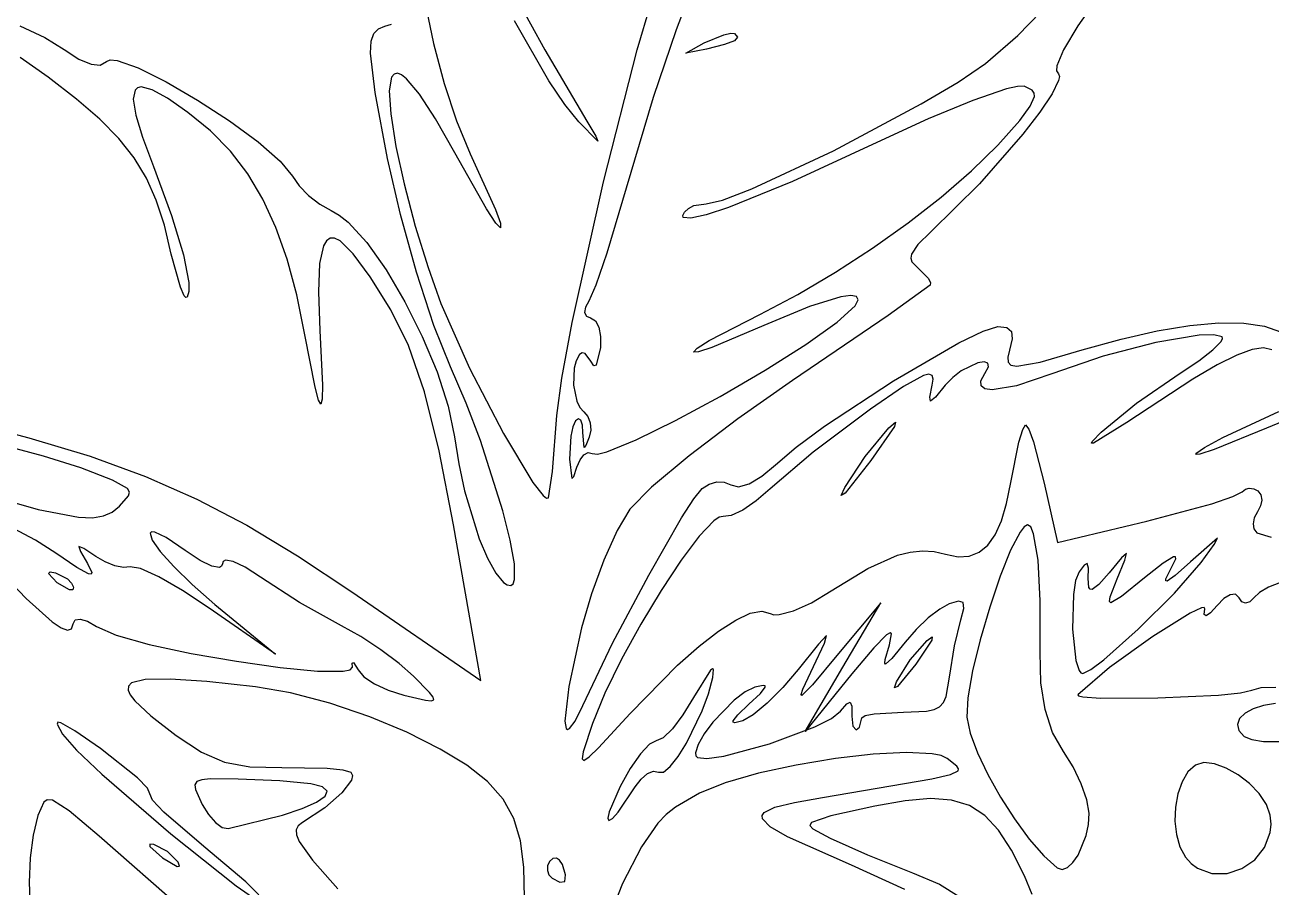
# Model space of a CAD drawing. Extents: x 9 to 1857, y 16 to 982.
# Drawn here: x 307.9 to 430.1, y 607.8 to 692.3 of the extents above; entities that cross this region are included whole.
import ezdxf

# ---------------------------------------------------------------- set-up
doc = ezdxf.new("R2010")
doc.units = 0

msp = doc.modelspace()

# ---------------------------------------------------------------- linework, layer by layer
at = {"layer": 'Layer 1'}
for p, q in [((374.360606, 698.742293), (371.766236, 691.819657)), ((355.652661, 695.760579), (358.886571, 689.870383)), ((413.28191, 695.28763), (411.125513, 692.207249)), ((347.133866, 694.5579), (347.968701, 690.486087)), ((367.927204, 689.869912), (369.272387, 694.350837)), ((405.264434, 691.265356), (408.656172, 694.787953)), ((359.279564, 686.826244), (355.905419, 692.69448)), ((307.420857, 692.222233), (309.858622, 691.065706)), ((341.868507, 690.702388), (342.127469, 691.470561)), ((342.127469, 691.470561), (342.574828, 691.931144)), ((342.574828, 691.931144), (343.20891, 692.17122)), ((343.20891, 692.17122), (343.851308, 692.376397)), ((371.766236, 691.819657), (369.510638, 685.187753)), ((376.423384, 691.321721), (377.10807, 691.48877)), ((377.10807, 691.48877), (377.47951, 691.46152)), ((377.47951, 691.46152), (377.767894, 691.09141)), ((411.125513, 692.207249), (409.722439, 689.868066)), ((309.858622, 691.065706), (311.75848, 689.89937)), ((341.799615, 689.539545), (341.868507, 690.702388)), ((347.968701, 690.486087), (349.003928, 686.547366)), ((372.713584, 689.534921), (374.50472, 690.52733)), ((374.50472, 690.52733), (376.423384, 691.321721)), ((376.499371, 690.378617), (374.7412, 689.92285)), ((377.474725, 690.74929), (376.499371, 690.378617)), ((377.767894, 691.09141), (377.474725, 690.74929)), ((402.08429, 688.50747), (405.264434, 691.265356)), ((310.1831, 687.18199), (307.449405, 689.11356)), ((311.75848, 689.89937), (313.206148, 688.953613)), ((342.238741, 685.681517), (341.799615, 689.539545)), ((358.886571, 689.870383), (363.00443, 682.87382)), ((364.620991, 676.906472), (367.927204, 689.869912)), ((374.7412, 689.92285), (372.713584, 689.534921)), ((374.7412, 689.92285), (374.7412, 689.92285)), ((409.722439, 689.868066), (409.084123, 688.291988)), ((313.206148, 688.953613), (314.396055, 688.437236)), ((314.396055, 688.437236), (315.302627, 688.357511)), ((315.302627, 688.357511), (315.90029, 688.72171)), ((315.90029, 688.72171), (316.277038, 688.888417)), ((316.277038, 688.888417), (316.947895, 688.820605)), ((316.947895, 688.820605), (319.007223, 688.082974)), ((319.007223, 688.082974), (321.748843, 686.711915)), ((399.405197, 686.700938), (402.08429, 688.50747)), ((409.084123, 688.291988), (409.055323, 687.796958)), ((409.055323, 687.796958), (409.222, 687.50092)), ((312.965243, 685.03003), (310.1831, 687.18199)), ((321.748843, 686.711915), (324.843322, 684.910525)), ((343.857632, 687.169045), (343.638772, 685.846837)), ((344.098524, 687.479065), (343.857632, 687.169045)), ((344.425998, 687.555145), (344.098524, 687.479065)), ((344.839257, 687.397374), (344.425998, 687.555145)), ((345.337508, 687.005839), (344.839257, 687.397374)), ((346.585802, 685.52183), (345.337508, 687.005839)), ((349.003928, 686.547366), (350.213643, 682.887664)), ((360.837459, 684.512446), (359.279564, 686.826244)), ((395.782663, 684.553196), (399.405197, 686.700938)), ((409.25258, 686.840393), (408.609548, 685.545454)), ((409.222, 687.50092), (409.328321, 687.258413)), ((409.328321, 687.258413), (409.25258, 686.840393)), ((318.711951, 685.918169), (318.540137, 685.005118)), ((318.960885, 686.146487), (318.711951, 685.918169)), ((319.320642, 686.226015), (318.960885, 686.146487)), ((320.379049, 685.94874), (319.320642, 686.226015)), ((321.900009, 685.106424), (320.379049, 685.94874)), ((343.45824, 679.19982), (342.238741, 685.681517)), ((343.638772, 685.846837), (343.775777, 683.58782)), ((348.16452, 683.10382), (346.585802, 685.52183)), ((404.146448, 686.022114), (400.853296, 684.893479)), ((405.231024, 686.273842), (404.146448, 686.022114)), ((405.862, 686.287), (405.231024, 686.273842)), ((405.86215, 686.28707), (405.862, 686.287)), ((406.665154, 685.889691), (405.86215, 686.28707)), ((406.844708, 685.615232), (406.665154, 685.889691)), ((406.87407, 685.271861), (406.844708, 685.615232)), ((408.609548, 685.545454), (407.402178, 683.751387)), ((315.257806, 683.054837), (312.965243, 685.03003)), ((318.540137, 685.005118), (318.792363, 683.466783)), ((323.89636, 683.71915), (321.900009, 685.106424)), ((324.843322, 684.910525), (327.961229, 682.881902)), ((362.21208, 682.79562), (360.837459, 684.512446)), ((369.510638, 685.187753), (367.67707, 679.04406)), ((387.168076, 679.966981), (395.782663, 684.553196)), ((400.853296, 684.893479), (396.456146, 683.082146)), ((405.45617, 682.93324), (406.475531, 684.323179)), ((406.475531, 684.323179), (406.87407, 685.271861)), ((317.123946, 681.165793), (315.257806, 683.054837)), ((318.792363, 683.466783), (319.45579, 681.283081)), ((326.109877, 681.904786), (323.89636, 683.71915)), ((327.961229, 682.881902), (330.77313, 680.829143)), ((343.775777, 683.58782), (344.27501, 680.39129)), ((350.0673, 679.75251), (348.16452, 683.10382)), ((350.213643, 682.887664), (351.57194, 679.65291)), ((363.00443, 682.87382), (363.876951, 681.394071)), ((396.456146, 683.082146), (391.4286, 680.76917)), ((403.295501, 680.500908), (405.45617, 682.93324)), ((407.402178, 683.751387), (405.739746, 681.593479)), ((328.057663, 679.910884), (326.109877, 681.904786)), ((364.07914, 680.892074), (362.21208, 682.79562)), ((318.62682, 679.272281), (317.123946, 681.165793)), ((319.45579, 681.283081), (320.51758, 678.43393)), ((330.77313, 680.829143), (332.949595, 678.955347)), ((363.876951, 681.394071), (364.07914, 680.892074)), ((391.4286, 680.76917), (383.150142, 676.94687)), ((400.700165, 677.979732), (403.295501, 680.500908)), ((405.739746, 681.593479), (401.486797, 676.727275)), ((319.829586, 677.283683), (318.62682, 679.272281)), ((329.761044, 677.696853), (328.057663, 679.910884)), ((344.27501, 680.39129), (345.081354, 676.717167)), ((353.177032, 674.261304), (350.0673, 679.75251)), ((351.57194, 679.65291), (354.037578, 674.20434)), ((379.162146, 676.21461), (387.168076, 679.966981)), ((320.51758, 678.43393), (322.295378, 673.61536)), ((332.949595, 678.955347), (334.16119, 677.46361)), ((344.721134, 673.727186), (343.45824, 679.19982)), ((367.67707, 679.04406), (364.972893, 669.910026)), ((397.740618, 675.422207), (400.700165, 677.979732)), ((320.795399, 675.10938), (319.829586, 677.283683)), ((331.241349, 675.2221), (329.761044, 677.696853)), ((334.16119, 677.46361), (334.803215, 676.514044)), ((361.571378, 663.140027), (364.620991, 676.906472)), ((383.150142, 676.94687), (376.890263, 674.405679)), ((334.803215, 676.514044), (335.728686, 675.566155)), ((335.728686, 675.566155), (336.81379, 674.729821)), ((345.081354, 676.717167), (346.183451, 672.585995)), ((376.300433, 675.109175), (379.162146, 676.21461)), ((401.486797, 676.727275), (396.7249, 672.02912)), ((321.587419, 672.658755), (320.795399, 675.10938)), ((332.519905, 672.446035), (331.241349, 675.2221)), ((336.81379, 674.729821), (337.93471, 674.11492)), ((372.958906, 674.307165), (373.487275, 674.583037)), ((373.487275, 674.583037), (374.68649, 674.76187)), ((376.890263, 674.405679), (374.684818, 673.67614)), ((374.68649, 674.76187), (376.300433, 675.109175)), ((394.487315, 672.880827), (397.740618, 675.422207)), ((322.295378, 673.61536), (323.465259, 669.761979)), ((337.93471, 674.11492), (338.734158, 673.660371)), ((338.734158, 673.660371), (339.590384, 672.966299)), ((346.304609, 668.050195), (344.721134, 673.727186)), ((354.082326, 672.880039), (353.177032, 674.261304)), ((354.037578, 674.20434), (354.526127, 672.850662)), ((372.405137, 673.624926), (372.5706, 673.94282)), ((372.457975, 673.420454), (372.405137, 673.624926)), ((373.185052, 673.339646), (372.457975, 673.420454)), ((372.5706, 673.94282), (372.958906, 674.307165)), ((374.684818, 673.67614), (373.185052, 673.339646)), ((322.2688, 669.84119), (321.587419, 672.658755)), ((333.61804, 669.328066), (332.519905, 672.446035)), ((339.590384, 672.966299), (341.419492, 670.958199)), ((346.183451, 672.585995), (347.436278, 668.503595)), ((354.536534, 672.409526), (354.082326, 672.880039)), ((354.526127, 672.850662), (354.536534, 672.409526)), ((391.010713, 670.408087), (394.487315, 672.880827)), ((396.7249, 672.02912), (395.436074, 670.757224)), ((337.467495, 671.145779), (337.174529, 670.64825)), ((337.835483, 671.391356), (337.467495, 671.145779)), ((338.281142, 671.385763), (337.835483, 671.391356)), ((338.807123, 671.129781), (338.281142, 671.385763)), ((340.110651, 669.869779), (338.807123, 671.129781)), ((341.419492, 670.958199), (343.314676, 668.287843)), ((395.436074, 670.757224), (394.831647, 669.817466)), ((323.153424, 666.577656), (322.2688, 669.84119)), ((323.465259, 669.761979), (323.984708, 667.039273)), ((337.174529, 670.64825), (336.803061, 668.894211)), ((341.767266, 667.617601), (340.110651, 669.869779)), ((364.972893, 669.910026), (363.894291, 666.78481)), ((387.381268, 668.056479), (391.010713, 670.408087)), ((394.831647, 669.817466), (394.772247, 669.431314)), ((394.772247, 669.431314), (394.867342, 669.079205)), ((334.557083, 665.827601), (333.61804, 669.328066)), ((336.803061, 668.894211), (336.699878, 666.122985)), ((343.314676, 668.287843), (345.168582, 665.152454)), ((347.436278, 668.503595), (348.69481, 664.97579)), ((394.867342, 669.079205), (395.49888, 668.4118)), ((395.49888, 668.4118), (396.473512, 667.464509)), ((323.984708, 667.039273), (323.987234, 666.153638)), ((343.79817, 664.3795), (341.767266, 667.617601)), ((348.006349, 662.839367), (346.304609, 668.050195)), ((383.669435, 665.878499), (387.381268, 668.056479)), ((396.473512, 667.464509), (396.685392, 667.061782)), ((396.685392, 667.061782), (396.66273, 666.77782)), ((323.535976, 665.738494), (323.153424, 666.577656)), ((323.987234, 666.153638), (323.81121, 665.61273)), ((335.35836, 661.90405), (334.557083, 665.827601)), ((336.699878, 666.122985), (336.84378, 662.32832)), ((363.894291, 666.78481), (363.19414, 665.22536)), ((379.94567, 663.92664), (383.669435, 665.878499)), ((388.880068, 665.785735), (387.907327, 665.647817)), ((389.449512, 665.688016), (388.880068, 665.785735)), ((396.66273, 666.77782), (392.539946, 663.825104)), ((323.690171, 665.577765), (323.535976, 665.738494)), ((323.81121, 665.61273), (323.690171, 665.577765)), ((345.168582, 665.152454), (346.873855, 661.749254)), ((348.69481, 664.97579), (351.513432, 658.642826)), ((362.861415, 664.625738), (362.783244, 664.113926)), ((363.19414, 665.22536), (362.861415, 664.625738)), ((384.827219, 664.681462), (380.35972, 662.82173)), ((387.907327, 665.647817), (384.827219, 664.681462)), ((387.557172, 663.154386), (389.30324, 664.76928)), ((389.30324, 664.76928), (389.596841, 665.350564)), ((389.596841, 665.350564), (389.449512, 665.688016)), ((345.523583, 660.87123), (343.79814, 664.3796)), ((343.79814, 664.3796), (343.79817, 664.3795)), ((362.783244, 664.113926), (362.953929, 663.744212)), ((362.953929, 663.744212), (363.36777, 663.57088)), ((363.36777, 663.57088), (363.843478, 663.300833)), ((375.008892, 661.349624), (379.94567, 663.92664)), ((392.539946, 663.825104), (383.14743, 657.4297)), ((336.84378, 662.32832), (337.082406, 656.983377)), ((349.62404, 658.76522), (348.006349, 662.839367)), ((360.546945, 657.655344), (361.571378, 663.140027)), ((363.843478, 663.300833), (364.18261, 662.667711)), ((364.18261, 662.667711), (364.353743, 661.766047)), ((380.35972, 662.82173), (375.259748, 660.680209)), ((384.456973, 660.958648), (387.557172, 663.154386)), ((399.4652, 661.132407), (401.845031, 662.278774)), ((401.845031, 662.278774), (403.29775, 662.71771)), ((403.29775, 662.71771), (404.160232, 662.623108)), ((404.160232, 662.623108), (404.622365, 662.240643)), ((404.622365, 662.240643), (404.709647, 661.519076)), ((415.396979, 661.50617), (418.925448, 662.30571)), ((418.925448, 662.30571), (422.125022, 662.833668)), ((422.125022, 662.833668), (424.963762, 663.08862)), ((424.963762, 663.08862), (427.409733, 663.069143)), ((427.409733, 663.069143), (429.430995, 662.773815)), ((429.430995, 662.773815), (430.995613, 662.201212)), ((336.359462, 656.776891), (335.35836, 661.90405)), ((346.873855, 661.749254), (348.323137, 658.275467)), ((364.353743, 661.766047), (364.32545, 660.69037)), ((373.814273, 660.599763), (375.008892, 661.349624)), ((380.468923, 658.44433), (384.456973, 660.958648)), ((393.050859, 657.416485), (399.4652, 661.132407)), ((404.709647, 661.519076), (404.44758, 660.40717)), ((411.57155, 660.43647), (415.396979, 661.50617)), ((418.793146, 661.17075), (413.621367, 659.836567)), ((423.031747, 661.879905), (418.793146, 661.17075)), ((424.467893, 661.927747), (423.031747, 661.879905)), ((424.381438, 660.447645), (425.183051, 661.275794)), ((425.27089, 661.73251), (424.467893, 661.927747)), ((425.183051, 661.275794), (425.324593, 661.557934)), ((425.324593, 661.557934), (425.27089, 661.73251)), ((347.078323, 656.338237), (345.523583, 660.87123)), ((362.27926, 659.97729), (361.969657, 659.374028)), ((362.529347, 660.155104), (362.27926, 659.97729)), ((362.82331, 660.092772), (362.529347, 660.155104)), ((363.39625, 659.33233), (362.82331, 660.092772)), ((364.32545, 660.69037), (363.927844, 658.939112)), ((373.461529, 660.228494), (373.814273, 660.599763)), ((373.94518, 660.250436), (373.461529, 660.228494)), ((375.259748, 660.680209), (373.94518, 660.250436)), ((404.44758, 660.40717), (404.274721, 659.722573)), ((404.274721, 659.722573), (404.298187, 659.23418)), ((407.43021, 659.247062), (411.57155, 660.43647)), ((413.621367, 659.836567), (408.58269, 658.10888)), ((423.00046, 659.365696), (424.381438, 660.447645)), ((426.713751, 659.935842), (424.796733, 658.969077)), ((428.207505, 660.487821), (426.713751, 659.935842)), ((429.335636, 660.65068), (428.207505, 660.487821)), ((430.155784, 660.450084), (429.335636, 660.65068)), ((351.161465, 655.206113), (349.62404, 658.76522)), ((351.513432, 658.642826), (354.832549, 652.236836)), ((361.771925, 658.636008), (361.695835, 656.96872)), ((361.969657, 659.374028), (361.771925, 658.636008)), ((363.682224, 658.872677), (363.39625, 659.33233)), ((363.927844, 658.939112), (363.682224, 658.872677)), ((376.059304, 655.873695), (380.468923, 658.44433)), ((401.317643, 659.175661), (399.693105, 658.385697)), ((401.941167, 659.278134), (401.317643, 659.175661)), ((402.323434, 659.151975), (401.941167, 659.278134)), ((402.01792, 658.11288), (402.377875, 658.771964)), ((402.377875, 658.771964), (402.323434, 659.151975)), ((404.298187, 659.23418), (404.571724, 658.942211)), ((404.571724, 658.942211), (405.149076, 658.846888)), ((405.149076, 658.846888), (407.43021, 659.247062)), ((421.17453, 658.14758), (423.00046, 659.365696)), ((424.796733, 658.969077), (422.398811, 657.561859)), ((348.323137, 658.275467), (349.409074, 654.928315)), ((360.07164, 654.00951), (360.546945, 657.655344)), ((383.14743, 657.4297), (377.800023, 653.682292)), ((386.308038, 652.968151), (393.050859, 657.416485)), ((395.991344, 657.917079), (394.05357, 656.847169)), ((396.541896, 658.049839), (395.991344, 657.917079)), ((396.85117, 657.929014), (396.541896, 658.049839)), ((396.947375, 657.565512), (396.85117, 657.929014)), ((396.85872, 656.97024), (396.947375, 657.565512)), ((398.865231, 657.748645), (398.14238, 656.98384)), ((399.693105, 658.385697), (398.865231, 657.748645)), ((401.638488, 657.422592), (402.01792, 658.11288)), ((401.64962, 656.929343), (401.638488, 657.422592)), ((408.58269, 658.10888), (405.1228, 656.927172)), ((422.398811, 657.561859), (415.92969, 653.3234)), ((416.894914, 655.208972), (421.17453, 658.14758)), ((336.696399, 655.519853), (336.359462, 656.776891)), ((337.082406, 656.983377), (337.0554, 655.62239)), ((348.528186, 650.554602), (347.078323, 656.338237)), ((361.695835, 656.96872), (362.018505, 655.401482)), ((394.05357, 656.847169), (390.81218, 654.63202)), ((396.617608, 655.804159), (396.85872, 656.97024)), ((398.14238, 656.98384), (397.182892, 655.810157)), ((402.027467, 656.633155), (401.64962, 656.929343)), ((402.748179, 656.53405), (402.027467, 656.633155)), ((405.1228, 656.927172), (402.748179, 656.53405)), ((336.927555, 655.134784), (336.696399, 655.519853)), ((337.0554, 655.62239), (336.927555, 655.134784)), ((349.409074, 654.928315), (350.02431, 651.90502)), ((352.565026, 651.557296), (351.161465, 655.206113)), ((362.018505, 655.401482), (362.319223, 654.788524)), ((362.319223, 654.788524), (362.70745, 654.36035)), ((371.694395, 653.509009), (376.059304, 655.873695)), ((396.70015, 655.417197), (396.617608, 655.804159)), ((397.182892, 655.810157), (396.70015, 655.417197)), ((413.42643, 652.38888), (416.894914, 655.208972)), ((435.454595, 655.167621), (429.63197, 652.77084)), ((301.451516, 653.592618), (308.307024, 651.830643)), ((359.644316, 648.531591), (360.07162, 654.00955)), ((360.07162, 654.00955), (360.07164, 654.00951)), ((362.174001, 653.688219), (361.89406, 653.48752)), ((362.404902, 653.537769), (362.174001, 653.688219)), ((362.70745, 654.36035), (363.103582, 653.903088)), ((363.103582, 653.903088), (363.336599, 653.282529)), ((377.800023, 653.682292), (373.027449, 650.064643)), ((390.81218, 654.63202), (385.190109, 650.399932)), ((425.345621, 651.838224), (430.84415, 654.39295)), ((361.626005, 652.900182), (361.426984, 651.998261)), ((361.89406, 653.48752), (361.626005, 652.900182)), ((362.562811, 653.073997), (362.404902, 653.537769)), ((362.62377, 652.33473), (362.562811, 653.073997)), ((362.734291, 650.861481), (362.62377, 652.33473)), ((363.388931, 652.580143), (363.24301, 651.8774)), ((363.336599, 653.282529), (363.388931, 652.580143)), ((367.840477, 651.612534), (371.694395, 653.509009)), ((383.517608, 650.906268), (386.308038, 652.968151)), ((390.300196, 649.985425), (392.6197, 652.79518)), ((393.147163, 652.942535), (390.8418, 649.58544)), ((392.6197, 652.79518), (393.266704, 653.359641)), ((393.266704, 653.359641), (393.147163, 652.942535)), ((405.364118, 651.402894), (405.731814, 652.628163)), ((405.731814, 652.628163), (406.01257, 653.09606)), ((406.01257, 653.09606), (406.323222, 652.664238)), ((406.323222, 652.664238), (406.772331, 651.439824)), ((412.540816, 651.45686), (413.42643, 652.38888)), ((415.92969, 653.3234), (412.672785, 651.305661)), ((429.63197, 652.77084), (424.504279, 650.667367)), ((309.743854, 650.021821), (303.922191, 651.569882)), ((308.307024, 651.830643), (314.323303, 650.00885)), ((350.02431, 651.90502), (350.43891, 649.255448)), ((354.781985, 644.673806), (352.565026, 651.557296)), ((354.832549, 652.236836), (357.718771, 647.442523)), ((361.426984, 651.998261), (361.31279, 649.74194)), ((363.24301, 651.8774), (362.919525, 651.072585)), ((364.963832, 650.446537), (367.840477, 651.612534)), ((404.55872, 647.42462), (405.364118, 651.402894)), ((406.772331, 651.439824), (407.84536, 647.36534)), ((412.480537, 651.284007), (412.540816, 651.45686)), ((412.672785, 651.305661), (412.480537, 651.284007)), ((423.53848, 650.868658), (425.345621, 651.838224)), ((313.38439, 648.8901), (309.743854, 650.021821)), ((314.323303, 650.00885), (319.732723, 648.033874)), ((349.939, 643.2943), (348.528186, 650.554602)), ((362.333514, 649.667723), (362.715204, 650.160195)), ((362.715204, 650.160195), (363.130642, 650.376599)), ((362.919525, 651.072585), (362.734291, 650.861481)), ((363.130642, 650.376599), (363.53074, 650.27328)), ((363.53074, 650.27328), (364.037699, 650.219424)), ((364.037699, 650.219424), (364.963832, 650.446537)), ((373.027449, 650.064643), (369.332015, 646.974622)), ((385.190109, 650.399932), (380.96834, 646.82279)), ((381.49005, 649.18561), (383.517608, 650.906268)), ((388.29702, 646.94206), (390.300196, 649.985425)), ((422.71507, 650.28405), (423.53848, 650.868658)), ((422.750093, 650.182916), (422.71507, 650.28405)), ((423.078883, 650.219891), (422.750093, 650.182916)), ((424.504279, 650.667367), (423.078883, 650.219891)), ((316.508427, 647.676167), (313.38439, 648.8901)), ((350.43891, 649.255448), (351.008967, 646.639271)), ((361.31279, 649.74194), (361.534019, 647.839855)), ((361.732467, 648.034471), (362.03466, 648.94284)), ((362.03466, 648.94284), (362.333514, 649.667723)), ((380.144367, 648.054348), (381.49005, 649.18561)), ((390.8418, 649.58544), (388.311161, 646.394532)), ((317.961021, 646.864355), (316.508427, 647.676167)), ((319.732723, 648.033874), (324.767653, 645.81235)), ((357.718771, 647.442523), (358.707863, 646.176215)), ((359.23871, 645.94459), (359.644316, 648.531591)), ((361.534019, 647.839855), (361.732467, 648.034471)), ((374.978012, 647.286599), (375.737677, 647.499929)), ((375.737677, 647.499929), (376.477899, 647.476474)), ((376.477899, 647.476474), (377.10631, 647.20454)), ((378.906177, 647.320418), (380.144367, 648.054348)), ((303.13172, 646.52162), (309.227956, 644.800031)), ((318.166116, 646.504704), (317.961021, 646.864355)), ((318.080057, 646.120133), (318.166116, 646.504704)), ((351.008967, 646.639271), (352.461261, 641.914446)), ((369.332015, 646.974622), (367.21603, 644.8101)), ((373.49947, 645.853764), (374.29127, 646.84818)), ((374.29127, 646.84818), (374.978012, 647.286599)), ((377.10631, 647.20454), (377.863989, 647.023816)), ((377.863989, 647.023816), (378.906177, 647.320418)), ((380.96834, 646.82279), (379.608445, 645.646835)), ((387.947778, 646.157624), (388.29702, 646.94206)), ((388.311161, 646.394532), (387.947778, 646.157624)), ((388.29702, 646.94206), (388.29702, 646.94206)), ((404.147513, 645.374002), (404.55872, 647.42462)), ((407.84536, 647.36534), (409.14146, 641.56873)), ((426.33745, 646.058543), (427.25448, 646.52829)), ((427.25448, 646.52829), (427.554802, 646.777965)), ((427.554802, 646.777965), (427.943556, 646.876952)), ((427.943556, 646.876952), (428.37051, 646.822508)), ((428.37051, 646.822508), (428.78543, 646.61189)), ((428.78543, 646.61189), (429.075859, 646.232693)), ((429.075859, 646.232693), (429.163839, 645.719249)), ((316.485489, 644.53378), (317.20342, 645.10897)), ((317.20342, 645.10897), (318.080057, 646.120133)), ((324.767653, 645.81235), (329.660465, 643.250913)), ((358.707863, 646.176215), (359.037859, 645.917905)), ((359.037859, 645.917905), (359.23871, 645.94459)), ((372.288728, 643.970031), (373.49947, 645.853764)), ((379.608445, 645.646835), (378.289474, 644.744544)), ((403.638533, 643.673292), (404.147513, 645.374002)), ((417.90784, 643.65566), (424.269541, 645.360351)), ((424.269541, 645.360351), (426.33745, 646.058543)), ((429.050915, 645.138918), (428.73863, 644.55906)), ((429.163839, 645.719249), (429.050915, 645.138918)), ((309.227956, 644.800031), (313.182019, 644.03322)), ((313.182019, 644.03322), (314.554157, 643.987937)), ((314.554157, 643.987937), (315.628857, 644.157447)), ((315.628857, 644.157447), (316.485489, 644.53378)), ((355.501096, 641.78077), (354.781985, 644.673806)), ((367.21603, 644.8101), (365.981114, 642.725885)), ((369.065709, 638.362691), (372.288728, 643.970031)), ((375.979157, 644.050981), (375.43962, 643.685698)), ((376.37692, 644.11619), (375.979157, 644.050981)), ((377.162081, 644.204725), (376.37692, 644.11619)), ((378.289474, 644.744544), (377.162081, 644.204725)), ((428.42487, 643.980266), (428.30799, 643.402844)), ((428.73863, 644.55906), (428.42487, 643.980266)), ((308.945602, 641.789271), (306.799475, 642.936413)), ((320.338237, 642.589225), (320.201485, 642.459338)), ((320.640286, 642.570264), (320.338237, 642.589225)), ((321.765456, 642.040077), (320.640286, 642.570264)), ((329.660465, 643.250913), (334.643527, 640.256198)), ((352.61261, 628.0196), (349.939, 643.2943)), ((365.981114, 642.725885), (364.678316, 639.839841)), ((375.43962, 643.685698), (374.010678, 642.174505)), ((403.02513, 642.3152), (403.638533, 643.673292)), ((405.469719, 642.583141), (404.543873, 640.799532)), ((405.865863, 643.091487), (405.469719, 642.583141)), ((406.20163, 643.29399), (405.865863, 643.091487)), ((406.521616, 643.088422), (406.20163, 643.29399)), ((406.802174, 642.415445), (406.521616, 643.088422)), ((409.14146, 641.56873), (417.90784, 643.65566)), ((428.30799, 643.402844), (428.39013, 642.893707)), ((428.39013, 642.893707), (428.67343, 642.51977)), ((310.94305, 640.50149), (308.945602, 641.789271)), ((320.201485, 642.459338), (320.398685, 641.798747)), ((320.398685, 641.798747), (321.181521, 640.67994)), ((323.62736, 640.77733), (321.765456, 642.040077)), ((352.461261, 641.914446), (353.266403, 640.00947)), ((355.897771, 639.481298), (355.501096, 641.78077)), ((374.010678, 642.174505), (372.241003, 639.821802)), ((402.300654, 641.292436), (403.02513, 642.3152)), ((407.2291, 639.82822), (406.802174, 642.415445)), ((424.816826, 641.97598), (422.18161, 639.66029)), ((423.21752, 639.59109), (424.49793, 641.374351)), ((424.49793, 641.374351), (424.816826, 641.97598)), ((428.67343, 642.51977), (430.083556, 642.082706)), ((312.995227, 639.091963), (310.94305, 640.50149)), ((313.695398, 640.976601), (313.216199, 641.160433)), ((313.216199, 641.160433), (313.362393, 640.683886)), ((313.362393, 640.683886), (314.06706, 639.48813)), ((314.86691, 640.19122), (313.695398, 640.976601)), ((315.792667, 639.655312), (314.86691, 640.19122)), ((321.181521, 640.67994), (322.499626, 639.194362)), ((325.094284, 639.794198), (323.62736, 640.77733)), ((334.643527, 640.256198), (339.94921, 636.73484)), ((390.548483, 639.021455), (393.444574, 640.304607)), ((393.444574, 640.304607), (394.709139, 640.62276)), ((394.709139, 640.62276), (395.894727, 640.739221)), ((395.894727, 640.739221), (397.033845, 640.664437)), ((397.033845, 640.664437), (398.159, 640.40885)), ((398.159, 640.40885), (399.394277, 640.163207)), ((399.394277, 640.163207), (400.491877, 640.22373)), ((400.491877, 640.22373), (401.458453, 640.59771)), ((401.458453, 640.59771), (402.300654, 641.292436)), ((404.543873, 640.799532), (403.519252, 638.244387)), ((415.892475, 640.478054), (415.407148, 640.053692)), ((415.73188, 639.813871), (415.892475, 640.478054)), ((420.503469, 640.15973), (419.506328, 639.548108)), ((420.711812, 640.162231), (420.503469, 640.15973)), ((420.736733, 639.965942), (420.711812, 640.162231)), ((304.33105, 639.91462), (308.025449, 636.076012)), ((314.147015, 638.470401), (312.995227, 639.091963)), ((314.06706, 639.48813), (314.477822, 638.611044)), ((316.738955, 639.286538), (315.792667, 639.655312)), ((317.594793, 639.117987), (316.738955, 639.286538)), ((318.2492, 639.18275), (317.594793, 639.117987)), ((319.247594, 639.006911), (318.2492, 639.18275)), ((321.040043, 638.183241), (319.247594, 639.006911)), ((322.499626, 639.194362), (324.302635, 637.433463)), ((326.238156, 639.23244), (325.094284, 639.794198)), ((326.989413, 639.116917), (326.238156, 639.23244)), ((327.196071, 639.234263), (326.989413, 639.116917)), ((327.27849, 639.47249), (327.196071, 639.234263)), ((327.362512, 639.710039), (327.27849, 639.47249)), ((327.573815, 639.826927), (327.362512, 639.710039)), ((328.34195, 639.711392), (327.573815, 639.826927)), ((329.510262, 639.151224), (328.34195, 639.711392)), ((331.00612, 638.17176), (329.510262, 639.151224)), ((353.266403, 640.00947), (354.072812, 638.545233)), ((355.924867, 637.946209), (355.897771, 639.481298)), ((364.678316, 639.839841), (363.46273, 636.533327)), ((372.241003, 639.821802), (370.281508, 636.866779)), ((386.9464, 636.80621), (390.548483, 639.021455)), ((407.450594, 635.85423), (407.2291, 639.82822)), ((411.770001, 639.347745), (411.25287, 638.68595)), ((412.055117, 639.48508), (411.770001, 639.347745)), ((412.164595, 639.056323), (412.055117, 639.48508)), ((412.15481, 638.01984), (412.164595, 639.056323)), ((415.407148, 640.053692), (414.20096, 638.59613)), ((415.0003, 638.0058), (415.73188, 639.813871)), ((419.506328, 639.548108), (417.68493, 638.11057)), ((419.769155, 638.007385), (420.2665, 638.98725)), ((420.2665, 638.98725), (420.736733, 639.965942)), ((420.619867, 636.586045), (423.21752, 639.59109)), ((422.18165, 639.6603), (420.685326, 638.329358)), ((422.18161, 639.66029), (422.18165, 639.6603)), ((310.240885, 638.527682), (310.388144, 638.671462)), ((311.09454, 637.6184), (310.240885, 638.527682)), ((310.388144, 638.671462), (310.92194, 638.58663)), ((310.92194, 638.58663), (312.100568, 637.985412)), ((312.100568, 637.985412), (312.498577, 637.581184)), ((314.410078, 638.447057), (314.147015, 638.470401)), ((314.477822, 638.611044), (314.410078, 638.447057)), ((323.372518, 636.844886), (321.040043, 638.183241)), ((334.84437, 635.679684), (331.00612, 638.17176)), ((354.072812, 638.545233), (354.84194, 637.623571)), ((355.78509, 637.518688), (355.924867, 637.946209)), ((365.532795, 631.682321), (369.065709, 638.362691)), ((403.519252, 638.244387), (402.491013, 635.218928)), ((410.914861, 637.818707), (410.701718, 636.467157)), ((411.25287, 638.68595), (410.914861, 637.818707)), ((412.218372, 637.161437), (412.15481, 638.01984)), ((414.20096, 638.59613), (413.179055, 637.432008)), ((414.307819, 636.224185), (415.0003, 638.0058)), ((417.68493, 638.11057), (415.404941, 636.267001)), ((419.751577, 637.799937), (419.769155, 638.007385)), ((419.894963, 637.783237), (419.751577, 637.799937)), ((420.685326, 638.329358), (419.894963, 637.783237)), ((432.02657, 638.03826), (429.830203, 637.193351)), ((311.09456, 637.61843), (311.09454, 637.6184)), ((312.293674, 636.902239), (311.09456, 637.61843)), ((312.618995, 636.905713), (312.293674, 636.902239)), ((312.498577, 637.581184), (312.69163, 637.16986)), ((312.69163, 637.16986), (312.618995, 636.905713)), ((325.99099, 635.12499), (323.372518, 636.844886)), ((324.302635, 637.433463), (326.54018, 635.48869)), ((339.94921, 636.73484), (352.61261, 628.0196)), ((354.84194, 637.623571), (355.200478, 637.398029)), ((355.200478, 637.398029), (355.53524, 637.34632)), ((355.53524, 637.34632), (355.78509, 637.518688)), ((363.46273, 636.533327), (362.48945, 633.1877)), ((370.281508, 636.866779), (368.283101, 633.548625)), ((385.0239, 635.659411), (386.9464, 636.80621)), ((410.701718, 636.467157), (410.620969, 633.063064)), ((412.34265, 636.977363), (412.218372, 637.161437)), ((412.53899, 636.959635), (412.34265, 636.977363)), ((413.179055, 637.432008), (412.53899, 636.959635)), ((417.056534, 633.050596), (420.619867, 636.586045)), ((426.599353, 636.478522), (426.081775, 636.44399)), ((426.93599, 636.14939), (426.599353, 636.478522)), ((428.954099, 636.654734), (428.38535, 636.12249)), ((429.830203, 637.193351), (428.954099, 636.654734)), ((308.025449, 636.076012), (310.591312, 633.779796)), ((326.54018, 635.48869), (332.4802, 630.60069)), ((338.94674, 633.38851), (334.84437, 635.679684)), ((383.257864, 634.861837), (385.0239, 635.659411)), ((391.81181, 635.64945), (387.52264, 630.46739)), ((388.11164, 629.33659), (391.81181, 635.64945)), ((398.50947, 635.53472), (397.593467, 635.031526)), ((399.430714, 635.790884), (398.50947, 635.53472)), ((399.893396, 635.667497), (399.430714, 635.790884)), ((399.952498, 635.090792), (399.893396, 635.667497)), ((407.43484, 630.81539), (407.450594, 635.85423)), ((414.225866, 635.78234), (414.307819, 636.224185)), ((414.360969, 635.641396), (414.225866, 635.78234)), ((415.404941, 636.267001), (414.360969, 635.641396)), ((424.78569, 635.38424), (424.144495, 634.659519)), ((425.453729, 636.070871), (424.78569, 635.38424)), ((426.081775, 636.44399), (425.453729, 636.070871)), ((427.217316, 635.757873), (426.93599, 636.14939)), ((427.584358, 635.622299), (427.217316, 635.757873)), ((427.989555, 635.743545), (427.584358, 635.622299)), ((428.38535, 636.12249), (427.989555, 635.743545)), ((312.846527, 633.976917), (313.343606, 634.058708)), ((313.343606, 634.058708), (314.06244, 633.835275)), ((332.4802, 630.60069), (325.99099, 635.12499)), ((377.59725, 633.951331), (379.023156, 634.617567)), ((379.023156, 634.617567), (380.160648, 634.842395)), ((380.160648, 634.842395), (380.97848, 634.60348)), ((380.97848, 634.60348), (381.330545, 634.478384)), ((381.330545, 634.478384), (381.844116, 634.485768)), ((381.844116, 634.485768), (383.257864, 634.861837)), ((396.477249, 634.158114), (395.301936, 633.037297)), ((397.593467, 635.031526), (396.477249, 634.158114)), ((399.663, 633.987), (399.952498, 635.090792)), ((402.491013, 635.218928), (401.554314, 632.024376)), ((422.144379, 634.629903), (418.477728, 632.342789)), ((423.24849, 635.140906), (422.144379, 634.629903)), ((423.527228, 635.176848), (423.24849, 635.140906)), ((423.58908, 635.04302), (423.527228, 635.176848)), ((423.529051, 634.484026), (423.58908, 635.04302)), ((423.719902, 634.35782), (423.529051, 634.484026)), ((424.144495, 634.659519), (423.719902, 634.35782)), ((310.591312, 633.779796), (311.47494, 633.191879)), ((311.47494, 633.191879), (312.105109, 632.967713)), ((312.105109, 632.967713), (312.49138, 633.100014)), ((312.49138, 633.100014), (312.64331, 633.5815)), ((312.64331, 633.5815), (312.846527, 633.976917)), ((314.06244, 633.835275), (314.93092, 633.31502)), ((314.93092, 633.31502), (316.850258, 632.472523)), ((338.94677, 633.38851), (338.94674, 633.38851)), ((340.832393, 632.334312), (338.94677, 633.38851)), ((362.48945, 633.1877), (361.237114, 627.441997)), ((368.283101, 633.548625), (366.396693, 630.106533)), ((374.005175, 631.383961), (375.914175, 632.866017)), ((375.914175, 632.866017), (377.59725, 633.951331)), ((395.301936, 633.037297), (394.20865, 631.79189)), ((399.039341, 631.417996), (399.66303, 633.987)), ((399.66303, 633.987), (399.663, 633.987)), ((410.620969, 633.063064), (410.952508, 629.977523)), ((413.678869, 630.06622), (417.056534, 633.050596)), ((316.850258, 632.472523), (320.104434, 631.572387)), ((320.104434, 631.572387), (324.199815, 630.692817)), ((342.794884, 631.051924), (340.832393, 632.334312)), ((362.60057, 625.58508), (365.532795, 631.682321)), ((385.695173, 631.57784), (383.71734, 629.10284)), ((385.21272, 629.39009), (386.302672, 631.694535)), ((386.51022, 632.432761), (385.695173, 631.57784)), ((386.302672, 631.694535), (386.51022, 632.432761)), ((392.392936, 632.521145), (391.130539, 631.24305)), ((392.725711, 632.703494), (392.392936, 632.521145)), ((392.67314, 631.53429), (392.875403, 632.59366)), ((392.875403, 632.59366), (392.725711, 632.703494)), ((394.20865, 631.79189), (392.906281, 630.195754)), ((394.684332, 630.048971), (396.3506, 631.94954)), ((396.819261, 631.97524), (395.26629, 629.61918)), ((396.3506, 631.94954), (396.855424, 632.298342)), ((396.855424, 632.298342), (396.819261, 631.97524)), ((401.554314, 632.024376), (400.804313, 628.961954)), ((418.477728, 632.342789), (414.253403, 629.304787)), ((324.199815, 630.692817), (328.642771, 629.912018)), ((344.602093, 629.703369), (342.794884, 631.051924)), ((371.901496, 629.527494), (374.005175, 631.383961)), ((387.52264, 630.46739), (385.137315, 627.619589)), ((391.130539, 631.24305), (388.99301, 628.68568)), ((392.247931, 630.08531), (392.67314, 631.53429)), ((398.53734, 628.35838), (399.039341, 631.417996)), ((407.513679, 627.811801), (407.43484, 630.81539)), ((328.642771, 629.912018), (332.939671, 629.308195)), ((332.939671, 629.308195), (336.596883, 628.959554)), ((339.803469, 629.086134), (340.01772, 629.34064)), ((340.009924, 629.720058), (340.112084, 629.797194)), ((340.01772, 629.34064), (340.009924, 629.720058)), ((340.112084, 629.797194), (340.57337, 629.07897)), ((346.02187, 628.45067), (344.602093, 629.703369)), ((366.396693, 630.106533), (364.773196, 626.779691)), ((367.23508, 624.78066), (371.901496, 629.527494)), ((375.321415, 629.18298), (375.129249, 629.045116)), ((375.42276, 629.10816), (375.321415, 629.18298)), ((384.179175, 627.17273), (385.21272, 629.39009)), ((384.41148, 623.02372), (388.11164, 629.33659)), ((392.203409, 629.733429), (392.247931, 630.08531)), ((392.289176, 629.633012), (392.203409, 629.733429)), ((392.906281, 630.195754), (392.289176, 629.633012)), ((393.35798, 627.89737), (394.684332, 630.048971)), ((395.26629, 629.61918), (393.471265, 627.441882)), ((410.952508, 629.977523), (411.254724, 629.024165)), ((414.253403, 629.304787), (411.13568, 626.63901)), ((411.63822, 628.71439), (412.419458, 629.118644)), ((412.419458, 629.118644), (413.678869, 630.06622)), ((319.718558, 628.134369), (318.353806, 627.787247)), ((322.16901, 628.168287), (319.718558, 628.134369)), ((325.755783, 627.920026), (322.16901, 628.168287)), ((330.5295, 627.42061), (325.755783, 627.920026)), ((336.596883, 628.959554), (339.120776, 628.944301)), ((339.120776, 628.944301), (339.803469, 629.086134)), ((340.57337, 629.07897), (341.150256, 628.401748)), ((341.150256, 628.401748), (342.186817, 627.707213)), ((347.57307, 626.852414), (346.02187, 628.45067)), ((375.129249, 629.045116), (373.44932, 626.36369)), ((374.927832, 626.729915), (375.3536, 628.32113)), ((375.3536, 628.3211), (375.42276, 629.10816)), ((375.3536, 628.32113), (375.3536, 628.3211)), ((383.71734, 629.10284), (382.213349, 627.347164)), ((388.99301, 628.68568), (384.41148, 623.02372)), ((393.173095, 627.31228), (393.35798, 627.89737)), ((393.35798, 627.89737), (393.35798, 627.89737)), ((398.210134, 626.472489), (398.53734, 628.35838)), ((400.804313, 628.961954), (400.336169, 626.332885)), ((411.254724, 629.024165), (411.436766, 628.777081)), ((411.436766, 628.777081), (411.63822, 628.71439)), ((318.062748, 627.48654), (318.024131, 627.095897)), ((318.024131, 627.095897), (318.231629, 626.611442)), ((318.353806, 627.787247), (318.062748, 627.48654)), ((333.959917, 626.820597), (330.5295, 627.42061)), ((337.823695, 625.801106), (333.959917, 626.820597)), ((342.186817, 627.707213), (343.536125, 627.076948)), ((343.536125, 627.076948), (345.05125, 626.59254)), ((347.928642, 626.391154), (347.57307, 626.852414)), ((361.237114, 627.441997), (360.841434, 624.037698)), ((364.773196, 626.779691), (363.56352, 623.80729)), ((374.315566, 625.056617), (374.927832, 626.729915)), ((378.515203, 626.912729), (377.457579, 626.109559)), ((379.45947, 627.37672), (378.515203, 626.912729)), ((378.89384, 625.70702), (380.025632, 626.762793)), ((380.293301, 627.552945), (379.45947, 627.37672)), ((380.025632, 626.762793), (380.48707, 627.363202)), ((380.47114, 627.506614), (380.293301, 627.552945)), ((380.48707, 627.363202), (380.47114, 627.506614)), ((382.213349, 627.347164), (380.686896, 625.81356)), ((384.003653, 626.657037), (384.179175, 627.17273)), ((385.137315, 627.619589), (384.088434, 626.551966)), ((393.471265, 627.441882), (393.173095, 627.31228)), ((407.920305, 625.189091), (407.513679, 627.811801)), ((424.926466, 626.596084), (427.08363, 626.812472)), ((427.08363, 626.812472), (428.18198, 627.06715)), ((428.18198, 627.06715), (429.113845, 627.330975)), ((429.113845, 627.330975), (430.543071, 627.370344)), ((318.231629, 626.611442), (318.678912, 626.029294)), ((318.678912, 626.029294), (320.267525, 624.556413)), ((341.745576, 624.47519), (337.823695, 625.801106)), ((345.05125, 626.59254), (347.178755, 626.097548)), ((347.178755, 626.097548), (347.742859, 626.035496)), ((347.742859, 626.035496), (347.98903, 626.126106)), ((347.98903, 626.126106), (347.928642, 626.391154)), ((361.843495, 624.049692), (362.60057, 625.58508)), ((373.44932, 626.36369), (372.41821, 624.674421)), ((377.457579, 626.109559), (375.367966, 623.935961)), ((377.793575, 624.679062), (378.89384, 625.70702)), ((380.686896, 625.81356), (379.316378, 624.667083)), ((384.088434, 626.551966), (384.003653, 626.657037)), ((387.87858, 625.01172), (388.479534, 625.740722)), ((388.479534, 625.740722), (388.822678, 625.92045)), ((388.822678, 625.92045), (388.966295, 625.525086)), ((388.966295, 625.525086), (388.96867, 624.52881)), ((397.584313, 625.448844), (397.956137, 625.869386)), ((397.956137, 625.869386), (398.210134, 626.472489)), ((400.336169, 626.332885), (400.24504, 624.43839)), ((411.13568, 626.63901), (411.202631, 626.519037)), ((411.202631, 626.519037), (411.625493, 626.424223)), ((411.625493, 626.424223), (413.347987, 626.305279)), ((413.347987, 626.305279), (418.963359, 626.316549)), ((418.963359, 626.316549), (424.926466, 626.596084)), ((429.325254, 625.587626), (428.31353, 625.26187)), ((430.510588, 625.763441), (429.325254, 625.587626)), ((320.267525, 624.556413), (322.73935, 622.64623)), ((345.3503, 622.9559), (341.745576, 624.47519)), ((364.131128, 621.420129), (367.23508, 624.78066)), ((372.41821, 624.674421), (371.386931, 623.307229)), ((372.767104, 621.874068), (374.315566, 625.056617)), ((377.332636, 624.085586), (377.793575, 624.679062)), ((379.316378, 624.667083), (378.28019, 624.07279)), ((385.352457, 623.502014), (386.977314, 624.316289)), ((386.977314, 624.316289), (387.87858, 625.01172)), ((388.96867, 624.52881), (389.080907, 623.554243)), ((389.745968, 623.447668), (389.95397, 624.37092)), ((389.95397, 624.37092), (390.288282, 624.583575)), ((390.288282, 624.583575), (391.172996, 624.760294)), ((391.172996, 624.760294), (394.05529, 624.93225)), ((394.05529, 624.93225), (396.314492, 625.023434)), ((396.314492, 625.023434), (397.051488, 625.17786)), ((397.051488, 625.17786), (397.584313, 625.448844)), ((400.24504, 624.43839), (400.584002, 622.859531)), ((408.655521, 622.943828), (407.920305, 625.189091)), ((426.992672, 624.293761), (426.774421, 623.718019)), ((427.520855, 624.81948), (426.992672, 624.293761)), ((428.31353, 625.26187), (427.520855, 624.81948)), ((311.135728, 623.935673), (311.071132, 623.759089)), ((311.071132, 623.759089), (311.59191, 622.76067)), ((311.437746, 623.889387), (311.135728, 623.935673)), ((312.816345, 623.104847), (311.437746, 623.889387)), ((315.33152, 621.35875), (312.816345, 623.104847)), ((360.841434, 624.037698), (360.963319, 623.317619)), ((360.963319, 623.317619), (361.103926, 623.221305)), ((361.103926, 623.221305), (361.297542, 623.307745)), ((361.297542, 623.307745), (361.843495, 624.049692)), ((363.56352, 623.80729), (362.639556, 621.024697)), ((371.386931, 623.307229), (370.475145, 622.402057)), ((375.367966, 623.935961), (374.518835, 622.790673)), ((377.338121, 623.941678), (377.332636, 624.085586)), ((377.498886, 623.89427), (377.338121, 623.941678)), ((378.28019, 624.07279), (377.498886, 623.89427)), ((380.892211, 621.827721), (385.352457, 623.502014)), ((389.080907, 623.554243), (389.397476, 623.184653)), ((389.397476, 623.184653), (389.745968, 623.447668)), ((426.774421, 623.718019), (426.911543, 623.12556)), ((426.911543, 623.12556), (427.44948, 622.54969)), ((311.59191, 622.76067), (312.95851, 621.214818)), ((322.73935, 622.64623), (325.220079, 621.002862)), ((348.617898, 621.303341), (345.3503, 622.9559)), ((369.80251, 622.09885), (369.137985, 621.7823)), ((370.475145, 622.402057), (369.80251, 622.09885)), ((371.948689, 620.569964), (372.767104, 621.874068)), ((374.518835, 622.790673), (373.922058, 621.756486)), ((376.418325, 620.61042), (380.892211, 621.827721)), ((400.584002, 622.859531), (401.301183, 620.939203)), ((409.72013, 621.07258), (408.655521, 622.943828)), ((427.44948, 622.54969), (428.176471, 622.252912)), ((428.176471, 622.252912), (429.32272, 622.060176)), ((429.32272, 622.060176), (432.24374, 622.05214)), ((312.95851, 621.214818), (315.457239, 618.843915)), ((318.940469, 618.480892), (315.33152, 621.35875)), ((325.220079, 621.002862), (327.489421, 620.018318)), ((351.237603, 619.719987), (348.617898, 621.303341)), ((362.639556, 621.024697), (362.530473, 620.361368)), ((363.233232, 620.547677), (364.131128, 621.420129)), ((368.251945, 620.838178), (367.257223, 619.408877)), ((369.137985, 621.7823), (368.251945, 620.838178)), ((371.17934, 619.594072), (371.948689, 620.569964)), ((373.922058, 621.756486), (373.669064, 620.945968)), ((373.669064, 620.945968), (373.700056, 620.659763)), ((373.700056, 620.659763), (373.85128, 620.47169)), ((374.776417, 620.367385), (376.418325, 620.61042)), ((391.07856, 620.802237), (387.377235, 620.378346)), ((394.335862, 620.973764), (391.07856, 620.802237)), ((396.853328, 620.851454), (394.335862, 620.973764)), ((397.742179, 620.667148), (396.853328, 620.851454)), ((398.33514, 620.39383), (397.742179, 620.667148)), ((401.301183, 620.939203), (402.317265, 618.809733)), ((410.6777, 619.554437), (409.72013, 621.07258)), ((327.489421, 620.018318), (329.978628, 619.562017)), ((329.978628, 619.562017), (333.11895, 619.50338)), ((333.11895, 619.50338), (337.54091, 619.431841)), ((337.54091, 619.431841), (339.079237, 619.267446)), ((353.272514, 618.116845), (351.237603, 619.719987)), ((362.530473, 620.361368), (362.714023, 620.198559)), ((362.714023, 620.198559), (363.233232, 620.547677)), ((367.257223, 619.408877), (366.26665, 617.63679)), ((370.517946, 619.048966), (371.17934, 619.594072)), ((373.85128, 620.47169), (374.776417, 620.367385)), ((383.527705, 619.743567), (379.825785, 618.939375)), ((387.377235, 620.378346), (383.527705, 619.743567)), ((399.270279, 619.641937), (398.33514, 620.39383)), ((399.450236, 619.382037), (399.270279, 619.641937)), ((399.416854, 619.170642), (399.450236, 619.382037)), ((411.470456, 617.90798), (410.6777, 619.554437)), ((422.65341, 619.73555), (421.924439, 619.066691)), ((423.499158, 619.976542), (422.65341, 619.73555)), ((424.539658, 619.85679), (423.499158, 619.976542)), ((425.687796, 619.434563), (424.539658, 619.85679)), ((426.856456, 618.76813), (425.687796, 619.434563)), ((315.457239, 618.843915), (322.218416, 612.98526)), ((319.93008, 617.458867), (318.940469, 618.480892)), ((325.267998, 618.294016), (324.785645, 618.115666)), ((326.075557, 618.375716), (325.267998, 618.294016)), ((328.82724, 618.36328), (326.075557, 618.375716)), ((332.913563, 618.188025), (328.82724, 618.36328)), ((335.95884, 617.90381), (332.913563, 618.188025)), ((339.931878, 618.253833), (338.99977, 617.00402)), ((339.079237, 619.267446), (339.87361, 619.03766)), ((339.87361, 619.03766), (340.04153, 618.719567)), ((340.04153, 618.719567), (339.931878, 618.253833)), ((367.74141, 617.59139), (368.330784, 618.371885)), ((368.330784, 618.371885), (368.957495, 618.904649)), ((368.957495, 618.904649), (369.546661, 619.14224)), ((369.546661, 619.14224), (370.0234, 619.03722)), ((370.0234, 619.03722), (370.517946, 619.048966)), ((379.825785, 618.939375), (376.567291, 618.007244)), ((386.11739, 616.54449), (396.82599, 618.37722)), ((396.82599, 618.37722), (398.645284, 618.80679)), ((398.645284, 618.80679), (399.416854, 619.170642)), ((402.317265, 618.809733), (403.552931, 616.603451)), ((421.924439, 619.066691), (421.351081, 618.100585)), ((427.958522, 617.915759), (426.856456, 618.76813)), ((320.16498, 616.90943), (319.93008, 617.458867)), ((320.436688, 616.303596), (320.16498, 616.90943)), ((324.785645, 618.115666), (324.58826, 617.812136)), ((324.58826, 617.812136), (324.635605, 617.354896)), ((324.635605, 617.354896), (325.30354, 615.86517)), ((337.100884, 617.603386), (335.95884, 617.90381)), ((335.95884, 617.90381), (335.95884, 617.90381)), ((337.546749, 617.188815), (337.100884, 617.603386)), ((338.99977, 617.00402), (337.317115, 615.537374)), ((337.336641, 616.681834), (337.546749, 617.188815)), ((354.785729, 616.404924), (353.272514, 618.116845)), ((366.26665, 617.63679), (365.182823, 615.148206)), ((366.05938, 615.121215), (367.74141, 617.59139)), ((374.04804, 616.98865), (371.690045, 615.61992)), ((376.567291, 618.007244), (374.04804, 616.98865)), ((412.015992, 616.331678), (411.470456, 617.90798)), ((420.942296, 616.92032), (420.707044, 615.608981)), ((421.351081, 618.100585), (420.942296, 616.92032)), ((428.906879, 616.935718), (427.958522, 617.915759)), ((429.61441, 615.886275), (428.906879, 616.935718)), ((309.75724, 616.093311), (309.19836, 614.80943)), ((310.114871, 616.339754), (309.75724, 616.093311)), ((310.608321, 616.29391), (310.114871, 616.339754)), ((312.253752, 615.239489), (310.608321, 616.29391)), ((321.52652, 615.128017), (320.436688, 616.303596)), ((325.30354, 615.86517), (325.908177, 614.877185)), ((335.109338, 615.477595), (336.510769, 616.104181)), ((336.510769, 616.104181), (337.336641, 616.681834)), ((355.840346, 614.495231), (354.785729, 616.404924)), ((381.431037, 615.614243), (383.349827, 616.080679)), ((383.349827, 616.080679), (386.11739, 616.54449)), ((391.23536, 615.70195), (386.926877, 614.761324)), ((394.207179, 616.237858), (391.23536, 615.70195)), ((396.686692, 616.45443), (394.207179, 616.237858)), ((398.757375, 616.312777), (396.686692, 616.45443)), ((400.502701, 615.774009), (398.757375, 616.312777)), ((402.006148, 614.799235), (400.502701, 615.774009)), ((403.552931, 616.603451), (404.928863, 614.452687)), ((412.2319, 615.024), (412.015992, 616.331678)), ((429.994, 614.8257), (429.61441, 615.886275)), ((309.19836, 614.80943), (308.725336, 612.874809)), ((315.19568, 612.75831), (312.253752, 615.239489)), ((325.46494, 611.7454), (321.52652, 615.128017)), ((325.908177, 614.877185), (326.590546, 614.105999)), ((327.85377, 613.52162), (333.172557, 614.823815)), ((333.172557, 614.823815), (335.109338, 615.477595)), ((337.317115, 615.537374), (335.12374, 614.10305)), ((356.499465, 612.298774), (355.840346, 614.495231)), ((365.182823, 615.148206), (365.047531, 614.521882)), ((365.047531, 614.521882), (365.160125, 614.308251)), ((365.160125, 614.308251), (365.503207, 614.50785)), ((365.503207, 614.50785), (366.05938, 615.121215)), ((370.77003, 614.888898), (369.947755, 614.038636)), ((371.690045, 615.61992), (370.77003, 614.888898)), ((380.191937, 614.798744), (380.382797, 615.094474)), ((380.226881, 614.470666), (380.191937, 614.798744)), ((380.985066, 613.692114), (380.226881, 614.470666)), ((380.382797, 615.094474), (381.431037, 615.614243)), ((386.926877, 614.761324), (385.034694, 614.121779)), ((403.35119, 613.349565), (402.006148, 614.799235)), ((412.166341, 613.913027), (412.2319, 615.02396)), ((412.2319, 615.02396), (412.2319, 615.024)), ((420.707044, 615.608981), (420.654285, 614.249656)), ((430.070248, 613.959881), (429.994, 614.8257)), ((429.994, 614.8257), (429.994, 614.8257)), ((326.590546, 614.105999), (327.26697, 613.628511)), ((327.26697, 613.628511), (327.85377, 613.52162)), ((334.714926, 613.789171), (334.512691, 613.397133)), ((334.512691, 613.397133), (334.534094, 612.895035)), ((335.12374, 614.10305), (334.714926, 613.789171)), ((369.947755, 614.038636), (368.371672, 611.715987)), ((382.679127, 612.708109), (380.985066, 613.692114)), ((385.034694, 614.121779), (384.866459, 613.823223)), ((384.866459, 613.823223), (385.148391, 613.489912)), ((385.148391, 613.489912), (386.85755, 612.57232)), ((404.621302, 611.38611), (403.35119, 613.349565)), ((404.928863, 614.452687), (406.365742, 612.489769)), ((411.944017, 612.818265), (412.166341, 613.913027)), ((420.654285, 614.249656), (420.792979, 612.925431)), ((429.993719, 613.138983), (430.070248, 613.959881)), ((308.725336, 612.874809), (308.444953, 610.639312)), ((323.461319, 605.523547), (315.19568, 612.75831)), ((322.218416, 612.98526), (328.610115, 607.90131)), ((334.534094, 612.895035), (334.7962, 612.250981)), ((334.7962, 612.250981), (336.110764, 610.409409)), ((356.826183, 609.726561), (356.499465, 612.298774)), ((388.96198, 609.92092), (382.679127, 612.708109)), ((386.85755, 612.57232), (390.530799, 610.941416)), ((406.365742, 612.489769), (407.78425, 610.847027)), ((411.156724, 610.896363), (411.944017, 612.818265)), ((420.792979, 612.925431), (421.132088, 611.719394)), ((429.445185, 611.663027), (429.993719, 613.138983)), ((320.55218, 611.96306), (320.148056, 611.988976)), ((320.148056, 611.988976), (320.174161, 611.746508)), ((320.174161, 611.746508), (321.40511, 610.63123)), ((321.878905, 611.272779), (320.55218, 611.96306)), ((320.55218, 611.96306), (320.55218, 611.96306)), ((322.92891, 610.20779), (321.878905, 611.272779)), ((325.46496, 611.74542), (325.46494, 611.7454)), ((329.580251, 608.282677), (325.46496, 611.74542)), ((368.371672, 611.715987), (366.5123, 608.12316)), ((390.530799, 610.941416), (394.92464, 609.18893)), ((405.89996, 608.86998), (404.621302, 611.38611)), ((407.78425, 610.847027), (409.10507, 609.65679)), ((410.655576, 610.178775), (411.156724, 610.896363)), ((421.132088, 611.719394), (421.68057, 610.71463)), ((428.47411, 610.460001), (429.445185, 611.663027)), ((308.444953, 610.639312), (308.349016, 608.224642)), ((321.40511, 610.63123), (322.83313, 609.782794)), ((322.83313, 609.782794), (323.072551, 609.829165)), ((323.072551, 609.829165), (322.92891, 610.20779)), ((336.110764, 610.409409), (338.59288, 607.61723)), ((356.8836, 606.6896), (356.826183, 609.726561)), ((359.159598, 609.870441), (359.139909, 609.416372)), ((359.35804, 610.29612), (359.159598, 609.870441)), ((359.67408, 610.567077), (359.35804, 610.29612)), ((360.013965, 610.599888), (359.67408, 610.567077)), ((360.336877, 610.404559), (360.013965, 610.599888)), ((360.602, 609.9911), (360.336877, 610.404559)), ((360.896996, 608.98554), (360.602, 609.9911)), ((360.602, 609.9911), (360.602, 609.9911)), ((394.183508, 607.53893), (388.96198, 609.92092)), ((409.10507, 609.65679), (409.597838, 609.504212)), ((409.597838, 609.504212), (410.125311, 609.696466)), ((410.125311, 609.696466), (410.655576, 610.178775)), ((421.68057, 610.71463), (422.246004, 610.090717)), ((422.246004, 610.090717), (422.878658, 609.620514)), ((422.878658, 609.620514), (424.282769, 609.11016)), ((425.767189, 609.121401), (427.206208, 609.59207)), ((427.206208, 609.59207), (428.47411, 610.460001)), ((359.139909, 609.416372), (359.290887, 608.988243)), ((359.290887, 608.988243), (359.60445, 608.64038)), ((359.60445, 608.64038), (360.36203, 608.26116)), ((360.84841, 608.33536), (360.896996, 608.98554)), ((394.92464, 609.18893), (397.575103, 608.073933)), ((406.665784, 607.03999), (405.89993, 608.86998)), ((405.89993, 608.86998), (405.89996, 608.86998)), ((424.282769, 609.11016), (425.767189, 609.121401)), ((308.349016, 608.224642), (308.429327, 605.752502)), ((328.610115, 607.90131), (330.646996, 606.498788)), ((330.86153, 607.020386), (329.580251, 608.282677)), ((360.36203, 608.26116), (360.84841, 608.33536)), ((366.5123, 608.12316), (365.130454, 604.700081)), ((397.575103, 608.073933), (399.508033, 606.863774))]:
    msp.add_line(p, q, dxfattribs=at)

doc.saveas('drawing.dxf')
